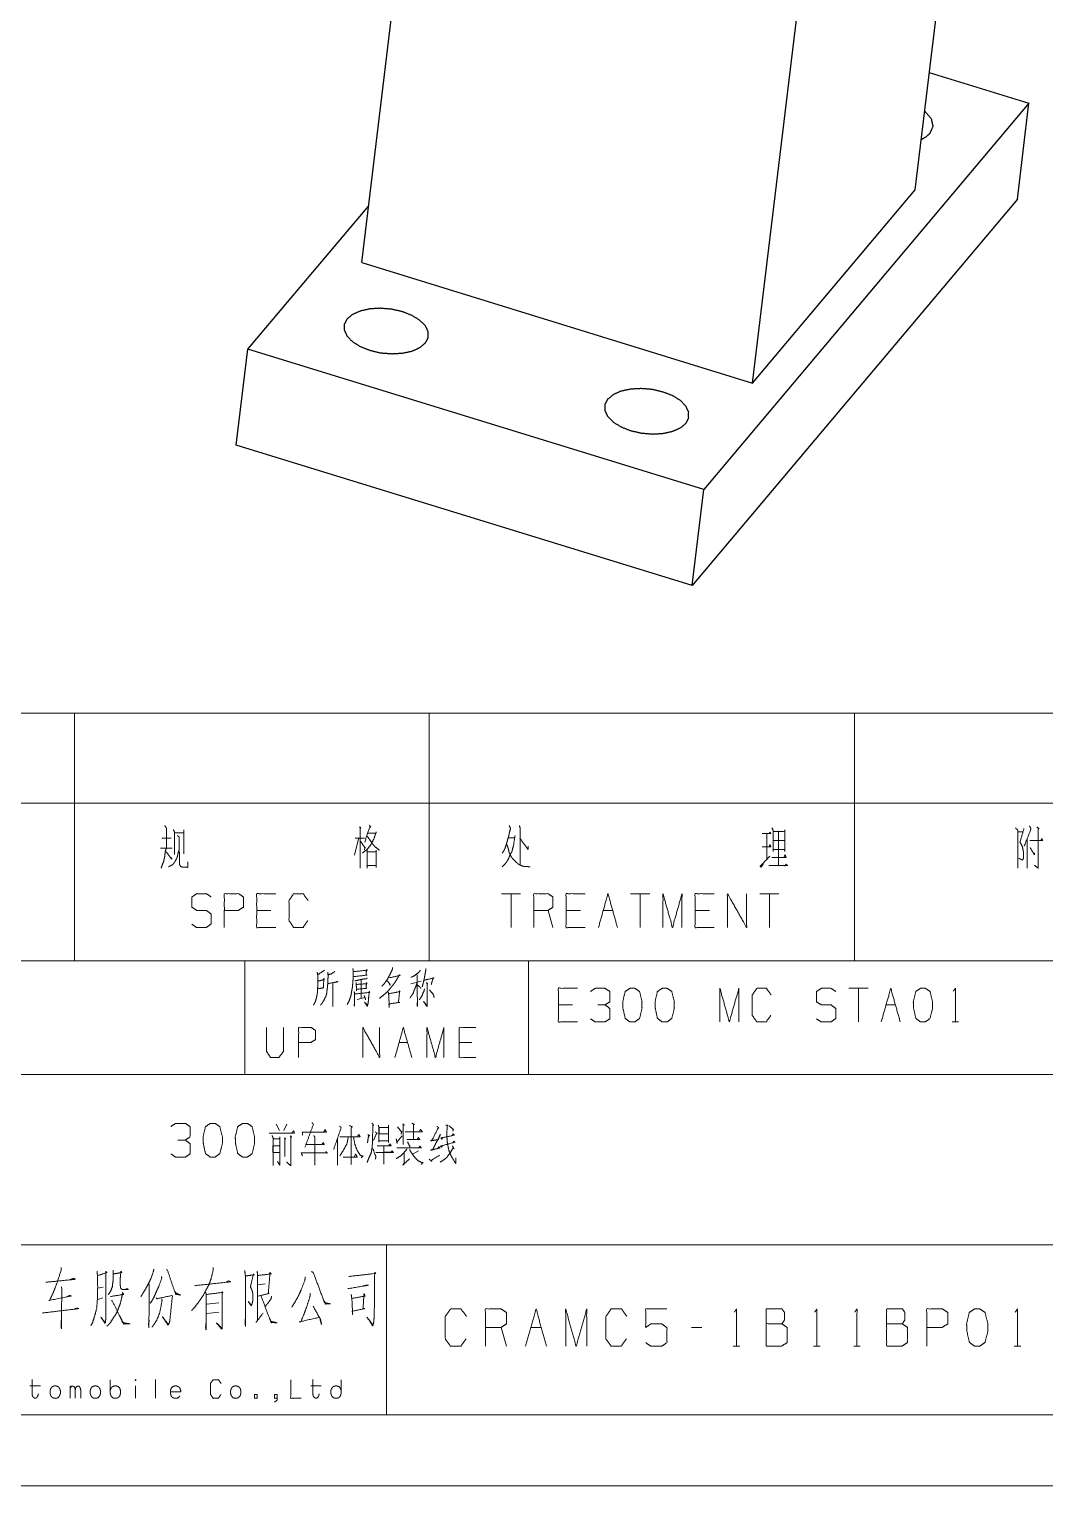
# Model space of a CAD drawing. Header units: millimetres. Extents: x 0 to 420, y 0 to 297.
# Drawn here: x 309.8 to 381.4, y 0 to 102.7 of the extents above; entities that cross this region are included whole.
import ezdxf

# ---------------------------------------------------------------- set-up
doc = ezdxf.new("R2010")
doc.units = ezdxf.units.MM
doc.layers.add('101', color=7, linetype='Continuous', true_color=0xffffff)

msp = doc.modelspace()

# ---------------------------------------------------------------- linework, layer by layer
at = {"layer": '101', "color": 72, "linetype": 'Continuous', "lineweight": 25}
for p, q in [((372.27, 91.35), (378.43, 142.26)), ((333.25, 86.22), (339.73, 139.76)), ((360.8, 77.73), (367.28, 131.28)), ((373.27, 99.61), (380.29, 97.45)), ((380.29, 97.45), (357.37, 70.22)), ((379.48, 90.69), (380.29, 97.45)), ((379.48, 90.69), (356.55, 63.46)), ((360.8, 77.73), (372.27, 91.35)), ((325.22, 80.12), (333.74, 90.23)), ((333.25, 86.22), (360.8, 77.73)), ((324.4, 73.36), (325.22, 80.12)), ((357.37, 70.22), (325.22, 80.12)), ((356.55, 63.46), (324.4, 73.36)), ((356.55, 63.46), (357.37, 70.22))]:
    msp.add_line(p, q, dxfattribs=at)
at = {"layer": '101', "color": 72, "linetype": 'Continuous', "lineweight": 18}
for p, q in [((283, 54.46), (313, 54.46)), ((313, 54.46), (338, 54.46)), ((313, 54.46), (313, 48.11)), ((338, 54.46), (368, 54.46)), ((338, 54.46), (338, 48.11)), ((368, 54.46), (415, 54.46)), ((368, 54.46), (368, 48.11)), ((283, 48.11), (313, 48.11)), ((313, 48.11), (313, 37)), ((313, 48.11), (338, 48.11)), ((338, 48.11), (368, 48.11)), ((338, 48.11), (338, 37)), ((368, 48.11), (415, 48.11)), ((368, 48.11), (368, 37)), ((320.7, 46.25), (320.7, 44.55)), ((380.84, 46.45), (381.02, 46.3)), ((319.15, 45.65), (319.82, 45.65)), ((320.1, 46.03), (320.7, 46.03)), ((333.02, 45.6), (332.74, 44.45)), ((343.6, 45.68), (344.03, 45.68)), ((361.81, 45.95), (361.81, 44.13)), ((362.25, 45.48), (363.03, 45.48)), ((379.52, 46.1), (379.87, 46.1)), ((380.17, 45.6), (380.17, 43.53)), ((319.06, 44.95), (319.87, 44.95)), ((344.45, 41.74), (343.11, 41.74)), ((343.78, 41.74), (343.78, 39.36)), ((353.56, 41.74), (352.21, 41.74)), ((352.88, 41.74), (352.88, 39.36)), ((362.66, 41.74), (361.32, 41.74)), ((361.99, 41.74), (361.99, 39.36)), ((326.85, 40.56), (325.84, 40.56)), ((346.73, 39.36), (346.39, 40.56)), ((348.67, 40.56), (347.66, 40.56)), ((350.27, 40.56), (350.94, 40.56)), ((357.77, 40.56), (356.76, 40.56)), ((283, 37), (313, 37)), ((313, 37), (338, 37)), ((338, 37), (368, 37)), ((368, 37), (415, 37)), ((333.22, 35.67), (333.2, 34.36)), ((336.72, 35.38), (337.43, 35.58)), ((368.95, 35.07), (367.6, 35.07)), ((368.28, 35.07), (368.28, 32.7)), ((332.92, 34.28), (333.47, 34.43)), ((348.12, 33.9), (347.12, 33.9)), ((370.22, 33.9), (370.89, 33.9)), ((374.89, 32.7), (375.32, 32.7)), ((335.89, 31.26), (336.48, 31.26)), ((341.01, 31.26), (340.12, 31.26)), ((327.21, 25.5), (327.46, 25.05)), ((327.97, 25.5), (327.76, 25.05)), ((331.55, 24.45), (331.55, 22.6)), ((337.24, 23.62), (336.87, 23.4)), ((327.3, 22.87), (327.48, 22.6)), ((330.81, 23.42), (330.72, 23.6)), ((332.81, 23.37), (332.72, 23.17)), ((323.85, 14.45), (323.66, 14.35)), ((315.02, 14.01), (314.63, 13.94)), ((326.44, 14.25), (325.93, 14.18)), ((315, 13.25), (314.63, 13.14)), ((323.17, 12.9), (322.32, 12.8)), ((322.32, 12.14), (323.17, 12.25)), ((343.45, 9.85), (343.08, 11.17)), ((345.17, 11.17), (345.91, 11.17)), ((357.23, 11.17), (356.49, 11.17)), ((359.45, 9.85), (359.92, 9.85)), ((365.11, 9.85), (365.58, 9.85)), ((367.94, 9.85), (368.4, 9.85)), ((379.25, 9.85), (379.72, 9.85)), ((315.51, 6.52), (315.51, 7.48)), ((318.71, 7.5), (318.71, 6.17)), ((309.85, 7.04), (310.59, 7.04)), ((312.68, 6.17), (312.68, 7.04)), ((317.3, 7.04), (317.3, 6.17)), ((329.66, 7.04), (330.39, 7.04))]:
    msp.add_line(p, q, dxfattribs=at)
at = {"layer": '101', "color": 133, "linetype": 'Continuous', "lineweight": 18}
for p, q in [((235, 37), (415, 37)), ((325, 37), (325, 29)), ((345, 37), (345, 29)), ((235, 29), (415, 29)), ((285, 17), (394, 17)), ((335, 17), (335, 5)), ((25, 5), (415, 5)), ((235, 5), (415, 5)), ((0, 0), (420, 0))]:
    msp.add_line(p, q, dxfattribs=at)
at = {"layer": '101', "color": 72, "linetype": 'Continuous', "lineweight": 25}
for points, knots in [([(372.94, 96.9), (373.4, 96.37), (373.52, 95.82), (373.3, 95.32)], [0, 0, 0.383637, 0.693478, 1, 1]), ([(373.3, 95.32), (373.04, 95.08), (372.69, 94.88)], [0, 0, 0.468434, 1, 1]), ([(337.73, 80.55), (337.34, 80.23), (336.79, 79.98), (336.11, 79.84), (335.36, 79.8), (334.58, 79.86), (333.83, 80.04), (333.16, 80.3), (332.61, 80.64), (332.22, 81.04), (332.02, 81.45), (332.02, 81.87), (332.22, 82.25), (332.61, 82.57), (333.16, 82.81), (333.84, 82.96), (334.59, 83), (335.37, 82.93), (336.12, 82.76), (336.8, 82.49), (337.35, 82.15), (337.74, 81.76), (337.94, 81.34), (337.93, 80.93), (337.73, 80.55)], [0, 0, 0.034544, 0.075625, 0.122701, 0.174054, 0.227325, 0.279902, 0.329264, 0.373333, 0.410931, 0.442438, 0.470581, 0.5, 0.534544, 0.575625, 0.622701, 0.674054, 0.727325, 0.779902, 0.829263, 0.873333, 0.910931, 0.942438, 0.970581, 1, 1]), ([(356.1, 74.89), (355.71, 74.57), (355.16, 74.33), (354.48, 74.18), (353.73, 74.14), (352.95, 74.21), (352.2, 74.38), (351.52, 74.65), (350.97, 74.99), (350.59, 75.38), (350.39, 75.8), (350.39, 76.21), (350.59, 76.59), (350.98, 76.91), (351.53, 77.16), (352.21, 77.3), (352.96, 77.34), (353.74, 77.28), (354.49, 77.1), (355.17, 76.84), (355.72, 76.5), (356.1, 76.1), (356.3, 75.69), (356.3, 75.27), (356.1, 74.89)], [0, 0, 0.034545, 0.075626, 0.122701, 0.174054, 0.227326, 0.279901, 0.329262, 0.373333, 0.41093, 0.442437, 0.47058, 0.499999, 0.534544, 0.575626, 0.6227, 0.674053, 0.727325, 0.779903, 0.829264, 0.873333, 0.910932, 0.942438, 0.970581, 1, 1])]:
    msp.add_open_spline(points, degree=1, knots=knots, dxfattribs=at)
at = {"layer": '101', "color": 72, "linetype": 'Continuous', "lineweight": 18}
for points, knots in [([(319.36, 46.55), (319.48, 46.35), (319.48, 45), (319.39, 44.7), (319.36, 44.38), (319.29, 44.03), (319.2, 43.83), (319.11, 43.55)], [0, 0, 0.076125, 0.513098, 0.614331, 0.720148, 0.835726, 0.906504, 1, 1]), ([(319.96, 46.25), (320.05, 46.1), (320.05, 44.5)], [0, 0, 0.098129, 1, 1]), ([(333.09, 46.45), (333.19, 46.35), (333.14, 46.43), (333.14, 43.53), (333.14, 45.65), (332.79, 45.65), (333.44, 45.65)], [0, 0, 0.023247, 0.037896, 0.500409, 0.839319, 0.895699, 1, 1]), ([(333.78, 46.58), (333.88, 46.43), (333.81, 46.45), (333.46, 45.37)], [0, 0, 0.132126, 0.186059, 1, 1]), ([(343.65, 46.55), (343.74, 46.33), (343.65, 46), (343.62, 45.83), (343.55, 45.6), (343.48, 45.35), (343.41, 45.12), (343.35, 44.93), (343.27, 44.77), (343.16, 44.6)], [0, 0, 0.116541, 0.278918, 0.364993, 0.478696, 0.603951, 0.71766, 0.817412, 0.901346, 1, 1]), ([(344.36, 46.53), (344.43, 46.35), (344.43, 43.83)], [0, 0, 0.06955, 1, 1]), ([(362.17, 46.38), (362.25, 46.22), (362.25, 44.73), (362.25, 44.85), (363.07, 44.85), (363.07, 44.73), (363.07, 46.22), (363.07, 46.13), (362.25, 46.13), (362.64, 46.13), (362.64, 43.73), (361.94, 43.73), (363.28, 43.73), (363.19, 43.78), (363.17, 43.83), (363.07, 43.67)], [0, 0, 0.016856, 0.162098, 0.174201, 0.252928, 0.265031, 0.410272, 0.419955, 0.498682, 0.536334, 0.76872, 0.837175, 0.967244, 0.977077, 0.982211, 1, 1]), ([(379.34, 46.38), (379.5, 46.22), (379.5, 43.53)], [0, 0, 0.074914, 1, 1]), ([(379.94, 46.33), (379.66, 45.37), (379.77, 45.2), (379.84, 45.02), (379.91, 44.68), (379.91, 44.25), (379.84, 44.1), (379.59, 44.23)], [0, 0, 0.379822, 0.458229, 0.530553, 0.667378, 0.830233, 0.893776, 1, 1]), ([(380.33, 46.53), (380.44, 46.3), (379.96, 45.08)], [0, 0, 0.159107, 1, 1]), ([(380.95, 46.35), (380.95, 43.53), (380.68, 43.75)], [0, 0, 0.890401, 1, 1]), ([(320.26, 45.83), (320.38, 45.73), (320.38, 44.85), (320.3, 44.6), (320.26, 44.38), (320.19, 44.2), (320.05, 43.95), (319.91, 43.78), (319.62, 43.63)], [0, 0, 0.062435, 0.405831, 0.509895, 0.599279, 0.673351, 0.786072, 0.874364, 1, 1]), ([(333.18, 45.43), (333.48, 44.95), (333.48, 45.02), (333.44, 44.83)], [0, 0, 0.668993, 0.75826, 1, 1]), ([(333.71, 46), (334.26, 46), (334.27, 46.1), (334.11, 45.62), (333.88, 45.18), (333.62, 44.85), (333.3, 44.6)], [0, 0, 0.220966, 0.26192, 0.463932, 0.667691, 0.836831, 1, 1]), ([(333.64, 45.78), (333.81, 45.55), (334.01, 45.25), (334.18, 45.05), (334.5, 44.8)], [0, 0, 0.21756, 0.48939, 0.692342, 1, 1]), ([(344.06, 45.85), (343.95, 45.12), (343.88, 44.9), (343.85, 44.73), (343.74, 44.55), (343.65, 44.35), (343.6, 44.2), (343.48, 44), (343.37, 43.85), (343.14, 43.63)], [0, 0, 0.296653, 0.392139, 0.46442, 0.547269, 0.635793, 0.700209, 0.795421, 0.869798, 1, 1]), ([(343.48, 45.2), (343.55, 45.02), (343.6, 44.83), (343.64, 44.65), (343.81, 44.3), (343.9, 44.2), (344.15, 43.95), (344.29, 43.83), (344.47, 43.73), (344.71, 43.65), (344.94, 43.65), (345.12, 43.63)], [0, 0, 0.075192, 0.15762, 0.228747, 0.384949, 0.438119, 0.578251, 0.653441, 0.734337, 0.837345, 0.928883, 1, 1]), ([(344.4, 45.65), (344.98, 44.85), (344.98, 45.08)], [0, 0, 0.814824, 1, 1]), ([(361.48, 45.05), (362.1, 45.05), (362.02, 45.2), (361.99, 45.08)], [0, 0, 0.676561, 0.857934, 1, 1]), ([(361.49, 45.98), (362.1, 45.98), (362.02, 46.08), (361.99, 45.95)], [0, 0, 0.704243, 0.847777, 1, 1]), ([(380.35, 45.48), (381.27, 45.48), (381.2, 45.62), (381.14, 45.5)], [0, 0, 0.752923, 0.888763, 1, 1]), ([(319.47, 44.7), (319.82, 44.18), (319.87, 44.23), (319.73, 44.33)], [0, 0, 0.720064, 0.802978, 1, 1]), ([(320.4, 44.7), (320.4, 43.78), (320.49, 43.65), (320.63, 43.6), (320.99, 43.6), (320.99, 43.98)], [0, 0, 0.472764, 0.551003, 0.627661, 0.808338, 1, 1]), ([(333.62, 44.8), (333.62, 43.55), (333.62, 43.73), (334.26, 43.73), (334.26, 43.6), (334.26, 44.8), (334.26, 44.68), (333.69, 44.68)], [0, 0, 0.306605, 0.34953, 0.505604, 0.536265, 0.830605, 0.861265, 1, 1]), ([(361.57, 43.85), (361.41, 43.6), (361.34, 43.67), (362.02, 44.38)], [0, 0, 0.214427, 0.289033, 1, 1]), ([(362.17, 44.3), (363.17, 44.3), (363.1, 44.48), (363.03, 44.33)], [0, 0, 0.739673, 0.878255, 1, 1]), ([(380.37, 45), (380.68, 44.48), (380.7, 44.58), (380.61, 44.6)], [0, 0, 0.760418, 0.886215, 1, 1]), ([(321.27, 39.59), (321.6, 39.36), (322.29, 39.36), (322.63, 39.61), (322.63, 40.31), (322.29, 40.56), (321.62, 40.56), (321.27, 40.79), (321.27, 41.51), (321.62, 41.74), (322.29, 41.74), (322.63, 41.51)], [0, 0, 0.068037, 0.184055, 0.25452, 0.372335, 0.4428, 0.555844, 0.626371, 0.748393, 0.81892, 0.931964, 1, 1]), ([(323.56, 39.36), (323.56, 41.74), (324.57, 41.74), (324.91, 41.51), (324.91, 40.79), (324.55, 40.56), (323.56, 40.56)], [0, 0, 0.401147, 0.571311, 0.639588, 0.762044, 0.832821, 1, 1]), ([(327.18, 39.36), (325.84, 39.36), (325.84, 41.74), (327.18, 41.74)], [0, 0, 0.26539, 0.73461, 1, 1]), ([(329.44, 39.84), (329.11, 39.36), (328.45, 39.36), (328.12, 39.84), (328.12, 41.26), (328.45, 41.74), (329.12, 41.74), (329.46, 41.26)], [0, 0, 0.114568, 0.243366, 0.357936, 0.638584, 0.753154, 0.885433, 1, 1]), ([(345.38, 39.36), (345.38, 41.74), (346.39, 41.74), (346.73, 41.51), (346.73, 40.79), (346.39, 40.56), (345.38, 40.56)], [0, 0, 0.400951, 0.571036, 0.639278, 0.761673, 0.829915, 1, 1]), ([(349, 39.36), (347.66, 39.36), (347.66, 41.74), (349, 41.74)], [0, 0, 0.26539, 0.73461, 1, 1]), ([(349.94, 39.36), (350.61, 41.74), (351.28, 39.36)], [0, 0, 0.499999, 1, 1]), ([(354.49, 39.36), (354.49, 41.74), (355.16, 39.36), (355.83, 41.74), (355.83, 39.36)], [0, 0, 0.245192, 0.500001, 0.754808, 1, 1]), ([(358.11, 39.36), (356.76, 39.36), (356.76, 41.74), (358.11, 41.74)], [0, 0, 0.26539, 0.73461, 1, 1]), ([(359.04, 39.36), (359.04, 41.74), (360.38, 39.36), (360.38, 41.74)], [0, 0, 0.317574, 0.682426, 1, 1]), ([(330.63, 36.35), (330.57, 36.31), (330.14, 36.02), (330.11, 36.2), (330.16, 36.02), (330.16, 35.45), (330.14, 35.09), (330.13, 34.85), (330.1, 34.61), (330.05, 34.39), (329.99, 34.16), (329.91, 34.01), (329.85, 33.88)], [0, 0, 0.024363, 0.186803, 0.243942, 0.302154, 0.485024, 0.597668, 0.675195, 0.753199, 0.825098, 0.89819, 0.953346, 1, 1]), ([(331.36, 36.26), (331.11, 36.09), (330.88, 36.02), (330.85, 36.2), (330.88, 35.93), (330.86, 35.67), (330.85, 35.38), (330.83, 35.14), (330.8, 34.92), (330.77, 34.67), (330.72, 34.5), (330.64, 34.36), (330.57, 34.21), (330.49, 34.08), (330.41, 33.97), (330.33, 33.88)], [0, 0, 0.096319, 0.172937, 0.229415, 0.313416, 0.396985, 0.487495, 0.564125, 0.634336, 0.711437, 0.768975, 0.817388, 0.871906, 0.920319, 0.962889, 1, 1]), ([(332.63, 36.46), (332.64, 36.26), (332.64, 35.91), (332.63, 35.58), (332.61, 35.36), (332.58, 35.07), (332.53, 34.83), (332.49, 34.56), (332.42, 34.36), (332.35, 34.16), (332.22, 33.92)], [0, 0, 0.076503, 0.212087, 0.33934, 0.424292, 0.535105, 0.630037, 0.733301, 0.813245, 0.895183, 1, 1]), ([(332.67, 36.24), (333.64, 36.35), (333.59, 36.39), (333.55, 36), (333.63, 36), (332.66, 35.89)], [0, 0, 0.39108, 0.416924, 0.577585, 0.60892, 1, 1]), ([(335.2, 35.84), (335.25, 35.82), (335.95, 35.98), (335.9, 36.02), (335.78, 35.8), (335.64, 35.56), (335.5, 35.36), (335.34, 35.16), (335.17, 34.96), (334.98, 34.76), (334.78, 34.58), (334.62, 34.47), (334.5, 34.36)], [0, 0, 0.017093, 0.254607, 0.275864, 0.359629, 0.452278, 0.53264, 0.616084, 0.70281, 0.792986, 0.881828, 0.944963, 1, 1]), ([(335.42, 36.53), (335.4, 36.37), (335.22, 36.02), (335.11, 35.8), (334.98, 35.6), (334.83, 35.38), (334.67, 35.22)], [0, 0, 0.101774, 0.363754, 0.525154, 0.678922, 0.85608, 1, 1]), ([(337.37, 36.35), (337.34, 36.26), (337.14, 36.09), (336.92, 35.93), (336.73, 35.84)], [0, 0, 0.111856, 0.433088, 0.752703, 1, 1]), ([(337.15, 36.02), (337.17, 34.28), (337.18, 33.79), (337.15, 33.88), (337.17, 34.08)], [0, 0, 0.691283, 0.883884, 0.921006, 1, 1]), ([(337.78, 36.44), (337.76, 36.33), (337.68, 35.87), (337.62, 35.56), (337.51, 35.18)], [0, 0, 0.086565, 0.451629, 0.696477, 1, 1]), ([(330.19, 35.03), (330.22, 35.05), (330.58, 35.11), (330.54, 35.09), (330.58, 35.78), (330.61, 35.69), (330.18, 35.58)], [0, 0, 0.022681, 0.239273, 0.269981, 0.676983, 0.732557, 1, 1]), ([(330.86, 35.4), (331.57, 35.53), (331.52, 35.56), (331.44, 35.51)], [0, 0, 0.834819, 0.895271, 1, 1]), ([(331.22, 35.45), (331.22, 33.81), (331.21, 33.92), (331.22, 34.1)], [0, 0, 0.849783, 0.907772, 1, 1]), ([(333.63, 35.8), (333.58, 35.75), (333.19, 35.69), (332.97, 35.64), (332.77, 35.6)], [0, 0, 0.07226, 0.516589, 0.766867, 1, 1]), ([(332.85, 35.49), (332.86, 35.34), (332.89, 34.89), (332.88, 35), (333.61, 35.07), (333.55, 35.07), (333.59, 35.47), (333.63, 35.4), (332.86, 35.34)], [0, 0, 0.056492, 0.217482, 0.258029, 0.525926, 0.548635, 0.694164, 0.720796, 1, 1]), ([(335.03, 35.6), (335.06, 35.58), (335.23, 35.38), (335.25, 35.27), (335.19, 35.42)], [0, 0, 0.066028, 0.519581, 0.712132, 1, 1]), ([(337.15, 35.47), (337.06, 35.18), (336.95, 34.94), (336.86, 34.69), (336.76, 34.56), (336.65, 34.39)], [0, 0, 0.251918, 0.474135, 0.691326, 0.826694, 1, 1]), ([(337.17, 35.31), (337.37, 35.14), (337.42, 35.05)], [0, 0, 0.729109, 1, 1]), ([(337.67, 35.03), (337.65, 34.92), (337.48, 34.52), (337.31, 34.25)], [0, 0, 0.129619, 0.632946, 1, 1]), ([(337.81, 35.49), (337.89, 35.38), (337.85, 35.4), (337.87, 34.23), (337.87, 33.94), (337.85, 33.79), (337.61, 34.14), (337.85, 33.83)], [0, 0, 0.051678, 0.066298, 0.513635, 0.623349, 0.682727, 0.848098, 1, 1]), ([(337.65, 35.64), (338.35, 35.8), (338.29, 35.82), (338.15, 35.34)], [0, 0, 0.557066, 0.608364, 1, 1]), ([(338.03, 34.96), (338.31, 34.61), (338.35, 34.43)], [0, 0, 0.711821, 1, 1]), ([(348.46, 32.7), (347.12, 32.7), (347.12, 35.07), (348.46, 35.07)], [0, 0, 0.26539, 0.73461, 1, 1]), ([(350.4, 33.9), (350.74, 34.12), (350.74, 34.85), (350.4, 35.07), (349.71, 35.07), (349.38, 34.85)], [0, 0, 0.153873, 0.429854, 0.583727, 0.846127, 1, 1]), ([(352.5, 32.7), (352.84, 32.95), (353.01, 33.65), (353.01, 34.12), (352.84, 34.85), (352.5, 35.07), (352.16, 35.07), (351.83, 34.85), (351.65, 34.12), (351.67, 33.65), (351.83, 32.95), (352.16, 32.7), (352.5, 32.7)], [0, 0, 0.067525, 0.183972, 0.260585, 0.380946, 0.446143, 0.500306, 0.565503, 0.685864, 0.76253, 0.878312, 0.945837, 1, 1]), ([(354.78, 32.7), (355.11, 32.95), (355.29, 33.65), (355.29, 34.12), (355.11, 34.85), (354.78, 35.07), (354.44, 35.07), (354.1, 34.85), (353.93, 34.12), (353.95, 33.65), (354.1, 32.95), (354.44, 32.7), (354.78, 32.7)], [0, 0, 0.067524, 0.183969, 0.260581, 0.380939, 0.446136, 0.500306, 0.565502, 0.685861, 0.762525, 0.878306, 0.94583, 1, 1]), ([(358.5, 32.7), (358.5, 35.07), (359.17, 32.7), (359.84, 35.07), (359.84, 32.7)], [0, 0, 0.245192, 0.499999, 0.754808, 1, 1]), ([(362.1, 33.17), (361.76, 32.7), (361.11, 32.7), (360.78, 33.17), (360.78, 34.6), (361.11, 35.07), (361.78, 35.07), (362.12, 34.6)], [0, 0, 0.114572, 0.243369, 0.357936, 0.638583, 0.753151, 0.885433, 1, 1]), ([(365.31, 32.92), (365.65, 32.7), (366.34, 32.7), (366.67, 32.95), (366.67, 33.65), (366.34, 33.9), (365.66, 33.9), (365.31, 34.12), (365.31, 34.85), (365.66, 35.07), (366.34, 35.07), (366.67, 34.85)], [0, 0, 0.068035, 0.184055, 0.254519, 0.372336, 0.4428, 0.555842, 0.62637, 0.748395, 0.818923, 0.931965, 1, 1]), ([(369.88, 32.7), (370.55, 35.07), (371.22, 32.7)], [0, 0, 0.499999, 1, 1]), ([(372.99, 32.7), (373.32, 32.95), (373.5, 33.65), (373.5, 34.12), (373.32, 34.85), (372.99, 35.07), (372.65, 35.07), (372.32, 34.85), (372.14, 34.12), (372.16, 33.65), (372.32, 32.95), (372.65, 32.7), (372.99, 32.7)], [0, 0, 0.067524, 0.183969, 0.260581, 0.380939, 0.446136, 0.500306, 0.565502, 0.685861, 0.762525, 0.878306, 0.94583, 1, 1]), ([(374.96, 34.87), (375.11, 35.07), (375.11, 32.7)], [0, 0, 0.093487, 1, 1]), ([(332.72, 34.85), (332.74, 34.65), (332.75, 34.14), (332.74, 33.81), (332.72, 33.9), (332.75, 34.12)], [0, 0, 0.147471, 0.523364, 0.768667, 0.835021, 1, 1]), ([(332.75, 34.67), (333.81, 34.78), (333.78, 34.85), (333.77, 34.74), (333.72, 34.23), (333.7, 34.03), (333.64, 33.81), (333.44, 34.1), (333.66, 33.88)], [0, 0, 0.374083, 0.399749, 0.43883, 0.61759, 0.687458, 0.767887, 0.891105, 1, 1]), ([(333.42, 34.56), (333.49, 34.39), (333.52, 34.25)], [0, 0, 0.579215, 1, 1]), ([(335.11, 34.81), (335.14, 34.74), (335.17, 34.19), (335.19, 34.12), (335.19, 33.72), (335.17, 33.9), (335.17, 33.97), (335.94, 34.08), (335.84, 34.08), (335.92, 34.89), (335.95, 34.85), (335.9, 34.83), (335.15, 34.69)], [0, 0, 0.018828, 0.160986, 0.178485, 0.280676, 0.326272, 0.343303, 0.542024, 0.566111, 0.777126, 0.791033, 0.804348, 1, 1]), ([(349.39, 32.92), (349.71, 32.7), (350.4, 32.7), (350.74, 32.92), (350.74, 33.65), (350.4, 33.9), (349.89, 33.9)], [0, 0, 0.124124, 0.34369, 0.472445, 0.703376, 0.836728, 1, 1]), ([(326.54, 32.3), (326.54, 30.62), (326.82, 30.2), (327.41, 30.2), (327.73, 30.62), (327.73, 32.3)], [0, 0, 0.337151, 0.438599, 0.557782, 0.662849, 1, 1]), ([(328.8, 30.2), (328.8, 32.3), (329.69, 32.3), (329.99, 32.1), (329.99, 31.46), (329.68, 31.26), (328.8, 31.26)], [0, 0, 0.401145, 0.571312, 0.639588, 0.762043, 0.832818, 1, 1]), ([(333.33, 30.2), (333.33, 32.3), (334.51, 30.2), (334.51, 32.3)], [0, 0, 0.317574, 0.682426, 1, 1]), ([(337.85, 30.2), (337.85, 32.3), (338.45, 30.2), (339.04, 32.3), (339.04, 30.2)], [0, 0, 0.245192, 0.5, 0.754808, 1, 1]), ([(341.3, 30.2), (340.12, 30.2), (340.12, 32.3), (341.3, 32.3)], [0, 0, 0.265389, 0.734611, 1, 1]), ([(320.81, 24.37), (321.14, 24.6), (321.14, 25.32), (320.81, 25.55), (320.12, 25.55), (319.78, 25.32)], [0, 0, 0.153877, 0.429855, 0.583732, 0.846129, 1, 1]), ([(322.91, 23.17), (323.24, 23.42), (323.42, 24.12), (323.42, 24.6), (323.24, 25.32), (322.91, 25.55), (322.57, 25.55), (322.23, 25.32), (322.06, 24.6), (322.08, 24.12), (322.23, 23.42), (322.57, 23.17), (322.91, 23.17)], [0, 0, 0.067524, 0.183971, 0.260583, 0.380942, 0.446139, 0.500306, 0.565503, 0.685862, 0.762528, 0.878309, 0.945833, 1, 1]), ([(325.18, 23.17), (325.52, 23.42), (325.69, 24.12), (325.69, 24.6), (325.52, 25.32), (325.18, 25.55), (324.85, 25.55), (324.51, 25.32), (324.33, 24.6), (324.35, 24.12), (324.51, 23.42), (324.85, 23.17), (325.18, 23.17)], [0, 0, 0.067524, 0.183971, 0.260583, 0.380942, 0.446139, 0.500306, 0.565503, 0.685862, 0.762528, 0.878309, 0.945833, 1, 1]), ([(326.72, 24.87), (328.5, 24.87), (328.45, 25.02), (328.32, 24.9)], [0, 0, 0.842003, 0.917042, 1, 1]), ([(326.93, 24.7), (327, 24.52), (327, 22.57), (327, 24.47), (327.48, 24.47), (327.48, 24.6), (327.48, 22.6), (327.48, 23.97), (326.98, 23.97), (326.98, 23.5), (327.46, 23.5)], [0, 0, 0.019945, 0.226009, 0.426789, 0.477219, 0.490428, 0.701776, 0.847078, 0.899375, 0.94957, 1, 1]), ([(328.2, 24.67), (328.32, 24.57), (328.24, 24.65), (328.24, 22.57), (327.95, 22.82)], [0, 0, 0.05833, 0.100825, 0.861604, 1, 1]), ([(329.08, 24.72), (329.06, 24.92), (330.76, 24.92), (330.67, 25.12), (330.58, 24.95)], [0, 0, 0.086832, 0.820652, 0.915216, 1, 1]), ([(329.75, 25.6), (329.84, 25.47), (329.24, 23.87)], [0, 0, 0.082209, 1, 1]), ([(329.86, 24.7), (329.95, 24.57), (329.95, 22.6)], [0, 0, 0.071934, 1, 1]), ([(331.69, 25.35), (331.8, 25.25), (331.27, 23.72)], [0, 0, 0.082801, 1, 1]), ([(331.71, 24.6), (333.13, 24.6), (333.05, 24.77), (332.95, 24.65)], [0, 0, 0.80038, 0.907215, 1, 1]), ([(332.38, 25.4), (332.59, 25.3), (332.51, 25.27), (332.51, 22.65)], [0, 0, 0.079453, 0.11057, 1, 1]), ([(333.97, 25.57), (334.09, 25.4), (334.04, 25.47), (333.99, 23.9), (333.92, 23.5), (333.76, 23.12), (333.63, 22.8)], [0, 0, 0.070423, 0.100607, 0.618418, 0.751889, 0.885736, 1, 1]), ([(333.67, 24.77), (333.81, 24.67), (333.74, 24.72), (333.65, 24.17)], [0, 0, 0.212013, 0.31802, 1, 1]), ([(334.22, 24.95), (334.34, 24.82), (334.31, 24.87), (334.08, 24.35)], [0, 0, 0.217087, 0.292666, 1, 1]), ([(334.41, 25.42), (334.46, 25.27), (334.46, 24.22), (334.46, 24.32), (335.14, 24.32), (335.14, 24.22), (335.14, 25.42), (335.14, 25.25), (334.48, 25.25), (334.48, 24.82), (335.12, 24.82)], [0, 0, 0.030767, 0.233821, 0.25316, 0.383047, 0.402386, 0.634448, 0.668291, 0.79476, 0.876949, 1, 1]), ([(335.68, 24.45), (335.75, 24.12), (335.73, 24.22), (336.11, 24.67)], [0, 0, 0.326886, 0.42669, 1, 1]), ([(335.77, 25.3), (336.07, 24.92), (336.07, 25), (336.03, 24.8)], [0, 0, 0.633419, 0.732281, 1, 1]), ([(336.14, 25.52), (336.26, 25.42), (336.18, 25.5), (336.18, 24.07)], [0, 0, 0.093575, 0.161754, 1, 1]), ([(336.32, 24.95), (337.52, 24.95), (337.41, 25.12), (337.32, 25.02)], [0, 0, 0.780462, 0.913335, 1, 1]), ([(336.78, 25.57), (336.97, 25.47), (336.9, 25.5), (336.9, 24.42), (336.42, 24.42), (337.34, 24.42), (337.24, 24.55), (337.15, 24.4)], [0, 0, 0.07046, 0.094631, 0.441072, 0.594867, 0.891065, 0.943891, 1, 1]), ([(338.56, 25.35), (338.68, 25.22), (338.65, 25.25), (338.22, 24.4), (338.1, 24.32), (338.63, 24.4), (338.81, 24.8), (338.26, 23.72), (338.1, 23.65), (338.77, 23.82), (338.68, 23.9), (338.63, 23.82)], [0, 0, 0.038476, 0.047947, 0.255776, 0.287427, 0.404584, 0.500257, 0.764228, 0.8027, 0.954546, 0.979906, 1, 1]), ([(338.96, 24.55), (338.89, 24.42), (338.84, 24.52), (339.78, 24.72), (339.69, 24.82), (339.62, 24.67)], [0, 0, 0.094861, 0.169623, 0.802325, 0.890471, 1, 1]), ([(339.18, 25.42), (339.34, 25.4), (339.27, 25.42), (339.25, 24.67), (339.28, 24.2), (339.39, 23.65), (339.55, 23.25), (339.88, 22.72), (339.88, 23.12)], [0, 0, 0.046317, 0.067887, 0.28369, 0.420706, 0.581832, 0.705661, 0.884937, 1, 1]), ([(339.42, 25.37), (339.71, 25.12), (339.71, 25.15), (339.67, 25)], [0, 0, 0.678189, 0.72311, 1, 1]), ([(319.8, 23.4), (320.12, 23.17), (320.81, 23.17), (321.14, 23.4), (321.14, 24.12), (320.81, 24.37), (320.29, 24.37)], [0, 0, 0.124118, 0.343685, 0.472446, 0.703377, 0.836734, 1, 1]), ([(327.81, 24.52), (327.9, 24.45), (327.83, 24.47), (327.83, 23.22)], [0, 0, 0.080438, 0.132478, 1, 1]), ([(329.31, 24.05), (330.62, 24.05), (330.53, 24.2), (330.44, 24.05)], [0, 0, 0.789753, 0.894874, 1, 1]), ([(332.29, 24.55), (332.21, 24.12), (331.98, 23.7), (331.71, 23.27)], [0, 0, 0.3061, 0.646782, 1, 1]), ([(332.68, 24.57), (332.75, 24.12), (332.9, 23.7), (333.14, 23.3), (333.3, 23.25), (333.35, 23.27), (333.21, 23.12)], [0, 0, 0.252324, 0.500427, 0.760972, 0.85333, 0.885811, 1, 1]), ([(334.04, 23.75), (334.25, 23.17), (334.25, 23.27), (334.22, 23.02)], [0, 0, 0.634864, 0.738454, 1, 1]), ([(334.25, 23.5), (335.47, 23.5), (335.38, 23.62), (335.3, 23.52), (334.8, 23.52), (334.8, 24), (334.8, 22.67)], [0, 0, 0.320857, 0.361131, 0.396243, 0.526443, 0.65141, 1, 1]), ([(334.34, 23.97), (335.33, 23.97), (335.24, 24.1), (335.15, 24)], [0, 0, 0.775503, 0.895443, 1, 1]), ([(336.44, 23.75), (336.16, 23.42), (336.02, 23.27), (335.68, 23.07)], [0, 0, 0.419152, 0.619718, 1, 1]), ([(335.73, 23.82), (337.45, 23.82), (337.36, 23.95), (337.27, 23.85)], [0, 0, 0.856802, 0.933309, 1, 1]), ([(336.48, 24.25), (336.62, 23.95), (336.65, 24), (336.65, 23.85)], [0, 0, 0.61091, 0.723698, 1, 1]), ([(336.62, 23.7), (336.87, 23.3), (337.17, 22.95), (337.52, 22.77), (337.59, 22.8), (337.45, 22.67)], [0, 0, 0.295859, 0.586021, 0.834126, 0.881292, 1, 1]), ([(338.95, 23.97), (338.86, 23.87), (338.79, 23.95), (339.83, 24.22), (339.76, 24.3), (339.67, 24.17)], [0, 0, 0.084936, 0.150535, 0.83696, 0.902568, 1, 1]), ([(339.64, 23.97), (339.76, 23.75), (339.71, 23.85), (339.53, 23.55), (339.25, 23.15), (339.09, 23.02), (338.79, 22.82)], [0, 0, 0.144962, 0.208862, 0.405442, 0.682004, 0.796224, 1, 1]), ([(329.06, 23.27), (328.99, 23.47), (330.83, 23.47), (330.72, 23.52)], [0, 0, 0.097863, 0.945912, 1, 1]), ([(331.94, 23.17), (332.93, 23.17), (332.81, 23.4)], [0, 0, 0.794014, 1, 1]), ([(336.25, 23.5), (336.25, 22.77), (336.14, 22.6), (336.62, 23.05)], [0, 0, 0.457256, 0.586309, 1, 1]), ([(338.01, 23.02), (338.19, 22.87), (338.12, 22.92), (338.75, 23.3)], [0, 0, 0.219323, 0.301243, 1, 1]), ([(310.98, 14.35), (313.05, 14.56), (312.95, 14.63), (312.68, 14.52)], [0, 0, 0.836554, 0.884532, 1, 1]), ([(312.05, 15.39), (312.05, 15.18), (311.73, 14.21), (311.51, 13.66), (311.24, 13.07), (311.2, 13.07), (312.76, 13.38), (312.66, 13.42), (312.44, 13.32)], [0, 0, 0.046524, 0.275032, 0.408545, 0.553501, 0.564465, 0.92219, 0.945453, 1, 1]), ([(314.59, 15.14), (314.61, 14.87), (314.63, 14.01), (314.61, 13.18), (314.56, 12.52), (314.41, 11.94), (314.27, 11.52), (314.15, 11.28)], [0, 0, 0.070329, 0.28934, 0.499598, 0.66644, 0.819873, 0.931329, 1, 1]), ([(314.66, 14.83), (315.29, 15.04), (315.2, 15.11), (315.2, 11.76), (315.17, 11.52), (315.15, 11.45), (314.85, 11.9), (315.15, 11.52)], [0, 0, 0.122094, 0.143965, 0.756447, 0.800872, 0.814266, 0.912285, 1, 1]), ([(315.71, 15.21), (315.73, 14.87), (315.71, 14.42), (315.66, 14.04), (315.56, 13.76), (315.44, 13.56), (315.37, 13.49)], [0, 0, 0.190955, 0.438946, 0.650198, 0.811822, 0.94447, 1, 1]), ([(315.76, 14.94), (316.34, 15.04), (316.27, 15.14), (316.22, 14.63), (316.22, 14.18), (316.24, 13.94), (316.37, 13.83), (316.81, 13.83), (316.71, 13.9), (316.54, 13.83)], [0, 0, 0.209703, 0.254415, 0.437769, 0.595975, 0.681595, 0.738019, 0.892888, 0.935041, 1, 1]), ([(318.59, 15.28), (318.56, 15.11), (318.39, 14.63), (318.22, 14.28), (318, 13.87), (317.83, 13.59), (317.68, 13.35)], [0, 0, 0.081145, 0.319756, 0.499049, 0.717311, 0.868474, 1, 1]), ([(319.12, 14.76), (319.15, 14.63), (318.93, 14.04), (318.83, 13.83), (318.68, 13.49), (318.54, 13.18), (318.34, 12.87)], [0, 0, 0.067376, 0.36846, 0.478481, 0.658656, 0.823687, 1, 1]), ([(319.49, 15.25), (319.56, 15.18), (320.12, 13.52), (320.46, 13.45), (320.15, 13.59), (320.05, 13.73)], [0, 0, 0.037082, 0.681737, 0.810185, 0.937687, 1, 1]), ([(322.78, 15.39), (322.78, 15.21), (322.63, 14.63), (322.49, 14.21), (322.34, 13.94), (322.07, 13.42), (321.68, 12.87), (321.41, 12.52), (321.24, 12.35)], [0, 0, 0.049752, 0.224095, 0.350741, 0.440842, 0.608969, 0.803946, 0.929998, 1, 1]), ([(321.46, 14.11), (324, 14.38), (323.85, 14.45)], [0, 0, 0.940373, 1, 1]), ([(325, 15.18), (325.05, 14.76), (325.05, 11.25), (325.02, 11.52), (325.05, 11.83)], [0, 0, 0.092137, 0.86992, 0.931161, 1, 1]), ([(325.07, 14.8), (325.68, 14.87), (325.61, 14.94), (325.41, 14.07), (325.41, 14.01), (325.46, 13.9), (325.53, 13.73), (325.58, 13.49), (325.58, 13.28), (325.56, 13.04), (325.53, 12.87), (325.46, 12.69), (325.24, 13), (325.46, 12.73)], [0, 0, 0.163216, 0.189965, 0.42515, 0.443501, 0.473931, 0.523766, 0.589292, 0.644345, 0.7089, 0.755234, 0.805069, 0.906205, 1, 1]), ([(325.88, 15.14), (325.9, 14.83), (325.9, 11.66), (325.8, 11.52), (326.29, 12.18)], [0, 0, 0.069653, 0.779472, 0.817267, 1, 1]), ([(325.93, 14.83), (326.88, 14.94), (326.78, 15.04), (326.66, 13.56), (326.73, 13.56), (325.95, 13.38)], [0, 0, 0.276542, 0.317649, 0.747834, 0.768982, 1, 1]), ([(329.27, 14.73), (329.24, 14.49), (328.97, 13.8), (328.73, 13.28), (328.49, 12.87), (328.31, 12.59)], [0, 0, 0.102841, 0.416511, 0.658903, 0.86249, 1, 1]), ([(329.7, 15.11), (329.83, 15.04), (330.66, 12.83), (331.05, 12.83), (330.68, 12.9), (330.53, 13.14)], [0, 0, 0.039541, 0.705114, 0.815247, 0.920312, 1, 1]), ([(332.34, 14.76), (334.22, 14.97), (334.17, 15.07), (334.14, 14.56), (334.14, 12.63), (334.12, 11.87), (334.09, 11.52), (334.05, 11.35), (334.02, 11.28), (333.61, 11.9), (334.02, 11.38)], [0, 0, 0.261649, 0.277493, 0.349233, 0.616764, 0.72192, 0.769813, 0.794637, 0.804771, 0.908172, 1, 1]), ([(312.07, 14.04), (312.1, 13.87), (312.07, 11.07), (312.05, 11.35), (312.07, 11.69)], [0, 0, 0.048504, 0.826565, 0.903707, 1, 1]), ([(315.54, 13.35), (316.46, 13.49), (316.39, 13.63), (316.32, 13.25), (316.22, 12.83), (316.12, 12.59), (316.02, 12.31), (315.88, 12.04), (315.68, 11.76), (315.54, 11.52), (315.39, 11.35), (315.27, 11.25)], [0, 0, 0.248088, 0.28944, 0.391759, 0.504363, 0.573317, 0.650816, 0.73352, 0.823008, 0.897766, 0.957654, 1, 1]), ([(318.27, 14.25), (318.24, 11.14), (318.22, 11.42), (318.27, 11.69)], [0, 0, 0.847819, 0.923473, 1, 1]), ([(318.76, 13.25), (318.83, 13.18), (318.88, 13.21), (319.9, 13.42), (319.76, 12.07), (319.71, 11.59), (319.63, 11.38), (319.59, 11.31), (319.19, 11.94), (319.61, 11.38)], [0, 0, 0.021075, 0.033595, 0.252602, 0.536206, 0.63793, 0.683936, 0.701643, 0.855333, 1, 1]), ([(322.24, 13.63), (322.29, 13.49), (322.27, 11.21), (322.27, 11), (322.24, 11.21), (322.27, 11.45)], [0, 0, 0.047497, 0.786427, 0.853598, 0.921235, 1, 1]), ([(322.29, 13.49), (323.41, 13.63), (323.41, 13.69), (323.46, 13.63), (323.41, 13.59), (323.41, 11.18), (323.39, 11.04), (323, 11.49), (323.39, 11.11)], [0, 0, 0.224398, 0.238094, 0.254868, 0.266729, 0.746112, 0.77393, 0.891944, 1, 1]), ([(326.14, 13.42), (326.85, 11.52), (327.29, 11.49), (326.85, 11.59), (326.75, 11.8)], [0, 0, 0.643821, 0.783835, 0.927246, 1, 1]), ([(326.9, 13.35), (326.83, 13.14), (326.41, 12.59)], [0, 0, 0.241282, 1, 1]), ([(329.61, 13.59), (329.61, 13.38), (329.39, 12.69), (329.41, 12.73), (329.19, 12.14), (328.95, 11.56), (328.85, 11.56), (330.22, 11.87)], [0, 0, 0.05545, 0.249412, 0.26073, 0.428483, 0.598637, 0.624772, 1, 1]), ([(332.27, 13.9), (333.73, 14.14), (333.58, 14.14), (333.31, 14.07)], [0, 0, 0.777945, 0.854701, 1, 1]), ([(332.51, 13.49), (332.56, 13.07), (332.61, 12.07), (332.58, 12.31), (333.46, 12.49), (333.34, 12.49), (333.41, 13.56), (333.48, 13.38), (332.58, 13.21)], [0, 0, 0.08584, 0.292105, 0.342087, 0.526357, 0.55147, 0.772215, 0.810799, 1, 1]), ([(310.71, 12.18), (313.29, 12.49), (313.17, 12.52), (312.95, 12.45)], [0, 0, 0.879479, 0.922284, 1, 1]), ([(315.59, 13.04), (315.66, 13.04), (316.44, 11.42), (316.93, 11.42), (316.44, 11.49), (316.15, 12.04)], [0, 0, 0.021039, 0.538448, 0.678706, 0.82036, 1, 1]), ([(319.15, 13.18), (319.17, 13.04), (319, 12.18), (318.8, 11.69), (318.63, 11.42), (318.46, 11.18)], [0, 0, 0.064861, 0.471802, 0.712904, 0.863112, 1, 1]), ([(329.83, 12.66), (330.36, 11.69), (330.41, 11.38), (330.31, 11.76)], [0, 0, 0.610117, 0.783655, 1, 1]), ([(340.61, 10.37), (340.23, 9.85), (339.51, 9.85), (339.14, 10.37), (339.14, 11.94), (339.51, 12.47), (340.25, 12.47), (340.63, 11.94)], [0, 0, 0.114569, 0.243366, 0.357935, 0.638584, 0.753153, 0.885431, 1, 1]), ([(341.97, 9.85), (341.97, 12.47), (343.08, 12.47), (343.45, 12.22), (343.45, 11.42), (343.08, 11.17), (341.97, 11.17)], [0, 0, 0.40095, 0.571035, 0.639277, 0.761673, 0.829915, 1, 1]), ([(347.63, 9.85), (347.63, 12.47), (348.37, 9.85), (349.11, 12.47), (349.11, 9.85)], [0, 0, 0.245192, 0.5, 0.754808, 1, 1]), ([(351.92, 10.37), (351.55, 9.85), (350.83, 9.85), (350.46, 10.37), (350.46, 11.94), (350.83, 12.47), (351.57, 12.47), (351.94, 11.94)], [0, 0, 0.114569, 0.243366, 0.357935, 0.638584, 0.753153, 0.885431, 1, 1]), ([(353.27, 10.1), (353.64, 9.85), (354.4, 9.85), (354.77, 10.1), (354.77, 11.14), (354.4, 11.42), (353.64, 11.42), (353.27, 11.17), (353.27, 12.47), (354.77, 12.47)], [0, 0, 0.062228, 0.168343, 0.230571, 0.376816, 0.441265, 0.547381, 0.609609, 0.790491, 1, 1]), ([(359.53, 12.25), (359.68, 12.47), (359.68, 9.85)], [0, 0, 0.093489, 1, 1]), ([(361.77, 11.42), (361.77, 12.47), (362.88, 12.47), (363.06, 12.22), (363.06, 11.7), (362.88, 11.42), (361.77, 11.42), (361.77, 9.85), (362.86, 9.85), (363.24, 10.1), (363.24, 11.17), (362.88, 11.42)], [0, 0, 0.115917, 0.238847, 0.272469, 0.330428, 0.366584, 0.489513, 0.663389, 0.784162, 0.833485, 0.952453, 1, 1]), ([(365.19, 12.25), (365.34, 12.47), (365.34, 9.85)], [0, 0, 0.093489, 1, 1]), ([(368.01, 12.25), (368.17, 12.47), (368.17, 9.85)], [0, 0, 0.093489, 1, 1]), ([(370.26, 11.42), (370.26, 12.47), (371.37, 12.47), (371.55, 12.22), (371.55, 11.7), (371.37, 11.42), (370.26, 11.42), (370.26, 9.85), (371.35, 9.85), (371.72, 10.1), (371.72, 11.17), (371.37, 11.42)], [0, 0, 0.115917, 0.238847, 0.272469, 0.330428, 0.366584, 0.489513, 0.663389, 0.784162, 0.833485, 0.952453, 1, 1]), ([(373.09, 9.85), (373.09, 12.47), (374.2, 12.47), (374.57, 12.22), (374.57, 11.42), (374.18, 11.17), (373.09, 11.17)], [0, 0, 0.401148, 0.571313, 0.639589, 0.762044, 0.83282, 1, 1]), ([(376.83, 9.85), (377.2, 10.12), (377.4, 10.9), (377.4, 11.42), (377.2, 12.22), (376.83, 12.47), (376.46, 12.47), (376.09, 12.22), (375.9, 11.42), (375.92, 10.9), (376.09, 10.12), (376.46, 9.85), (376.83, 9.85)], [0, 0, 0.067525, 0.183969, 0.260581, 0.380939, 0.446136, 0.500306, 0.565503, 0.685861, 0.762526, 0.878305, 0.94583, 1, 1]), ([(379.33, 12.25), (379.49, 12.47), (379.49, 9.85)], [0, 0, 0.093489, 1, 1]), ([(310.45, 6.49), (310.4, 6.3), (310.29, 6.19), (310.16, 6.19), (310.04, 6.3), (310, 6.49), (310, 7.5)], [0, 0, 0.107406, 0.190396, 0.26402, 0.350759, 0.456999, 1, 1]), ([(317.3, 7.4), (317.32, 7.46), (317.3, 7.5), (317.28, 7.46), (317.3, 7.4)], [0, 0, 0.280627, 0.5, 0.719373, 1, 1]), ([(323.32, 6.44), (323.13, 6.17), (322.77, 6.17), (322.58, 6.44), (322.58, 7.22), (322.77, 7.48), (323.14, 7.48), (323.33, 7.22)], [0, 0, 0.114567, 0.24337, 0.357937, 0.638582, 0.753149, 0.885433, 1, 1]), ([(328.24, 7.48), (328.24, 6.17), (328.98, 6.17)], [0, 0, 0.638728, 1, 1]), ([(330.25, 6.49), (330.2, 6.3), (330.09, 6.19), (329.96, 6.19), (329.84, 6.3), (329.8, 6.49), (329.8, 7.5)], [0, 0, 0.107406, 0.190396, 0.26402, 0.350759, 0.456999, 1, 1]), ([(331.8, 7.48), (331.8, 6.52), (331.74, 6.34), (331.64, 6.22), (331.5, 6.17), (331.37, 6.17), (331.24, 6.22), (331.13, 6.34), (331.07, 6.52), (331.07, 6.71), (331.13, 6.88), (331.24, 7), (331.37, 7.04), (331.5, 7.04), (331.64, 7), (331.74, 6.88), (331.8, 6.71)], [0, 0, 0.286727, 0.342739, 0.39146, 0.433824, 0.471471, 0.513835, 0.562557, 0.618569, 0.675914, 0.728048, 0.77677, 0.819134, 0.856781, 0.899145, 0.947866, 1, 1]), ([(311.33, 6.34), (311.44, 6.22), (311.57, 6.17), (311.7, 6.17), (311.84, 6.22), (311.94, 6.34), (312, 6.52), (312, 6.71), (311.94, 6.88), (311.84, 7), (311.7, 7.04), (311.57, 7.04), (311.44, 7), (311.33, 6.88), (311.27, 6.71), (311.27, 6.52), (311.33, 6.34)], [0, 0, 0.063224, 0.118198, 0.167051, 0.222025, 0.285248, 0.357933, 0.432348, 0.5, 0.563224, 0.618198, 0.667051, 0.722025, 0.785248, 0.8529, 0.927315, 1, 1]), ([(312.68, 6.78), (312.71, 6.93), (312.81, 7.03), (312.92, 7.03), (313.02, 6.93), (313.05, 6.78), (313.05, 6.17)], [0, 0, 0.118877, 0.224452, 0.306993, 0.412569, 0.533091, 1, 1]), ([(313.05, 6.78), (313.08, 6.93), (313.18, 7.03), (313.3, 7.03), (313.39, 6.93), (313.43, 6.78), (313.43, 6.17)], [0, 0, 0.118605, 0.223938, 0.31376, 0.413913, 0.53416, 1, 1]), ([(314.16, 6.34), (314.26, 6.22), (314.4, 6.17), (314.53, 6.17), (314.66, 6.22), (314.77, 6.34), (314.83, 6.52), (314.83, 6.71), (314.77, 6.88), (314.66, 7), (314.53, 7.04), (314.4, 7.04), (314.26, 7), (314.16, 6.88), (314.1, 6.71), (314.1, 6.52), (314.16, 6.34)], [0, 0, 0.063224, 0.118198, 0.167051, 0.222025, 0.285248, 0.357933, 0.432348, 0.5, 0.563224, 0.618198, 0.667051, 0.722025, 0.785248, 0.8529, 0.927315, 1, 1]), ([(315.51, 6.52), (315.57, 6.34), (315.68, 6.22), (315.81, 6.17), (315.94, 6.17), (316.08, 6.22), (316.19, 6.34), (316.24, 6.52), (316.24, 6.71), (316.19, 6.88), (316.08, 7), (315.94, 7.04), (315.81, 7.04), (315.68, 7), (315.57, 6.88), (315.51, 6.71)], [0, 0, 0.078529, 0.146835, 0.206229, 0.25901, 0.318404, 0.38671, 0.465239, 0.545636, 0.618727, 0.687034, 0.746428, 0.799208, 0.858602, 0.926909, 1, 1]), ([(320.43, 6.34), (320.32, 6.22), (320.18, 6.17), (320.06, 6.17), (319.92, 6.22), (319.81, 6.34), (319.76, 6.52), (319.76, 6.71), (319.81, 6.88), (319.92, 7), (320.06, 7.04), (320.18, 7.04), (320.32, 7), (320.43, 6.88), (320.49, 6.71), (320.49, 6.62), (319.76, 6.62)], [0, 0, 0.053947, 0.100856, 0.142541, 0.189449, 0.243396, 0.305417, 0.368913, 0.426639, 0.480586, 0.527495, 0.56918, 0.616088, 0.670035, 0.727761, 0.759509, 1, 1]), ([(324.06, 6.34), (324.16, 6.22), (324.3, 6.17), (324.43, 6.17), (324.56, 6.22), (324.67, 6.34), (324.73, 6.52), (324.73, 6.71), (324.67, 6.88), (324.56, 7), (324.43, 7.04), (324.3, 7.04), (324.16, 7), (324.06, 6.88), (324, 6.71), (324, 6.52), (324.06, 6.34)], [0, 0, 0.063224, 0.118198, 0.167051, 0.222025, 0.285248, 0.357933, 0.432348, 0.5, 0.563224, 0.618198, 0.667051, 0.722025, 0.785248, 0.8529, 0.927315, 1, 1]), ([(325.69, 6.17), (325.87, 6.17), (325.87, 6.44), (325.69, 6.44), (325.69, 6.17)], [0, 0, 0.207087, 0.5, 0.707087, 1, 1]), ([(327.29, 6.17), (327.1, 6.17), (327.1, 6.44), (327.29, 6.44), (327.29, 6.05), (327.1, 5.91)], [0, 0, 0.148246, 0.357931, 0.506176, 0.815186, 1, 1])]:
    msp.add_open_spline(points, degree=1, knots=knots, dxfattribs=at)
for points in [[(335.59, 30.2), (336.18, 32.3), (336.78, 30.2)], [(344.8, 9.85), (345.54, 12.47), (346.28, 9.85)]]:
    msp.add_open_spline(points, degree=1, dxfattribs=at)

doc.saveas('drawing.dxf')
